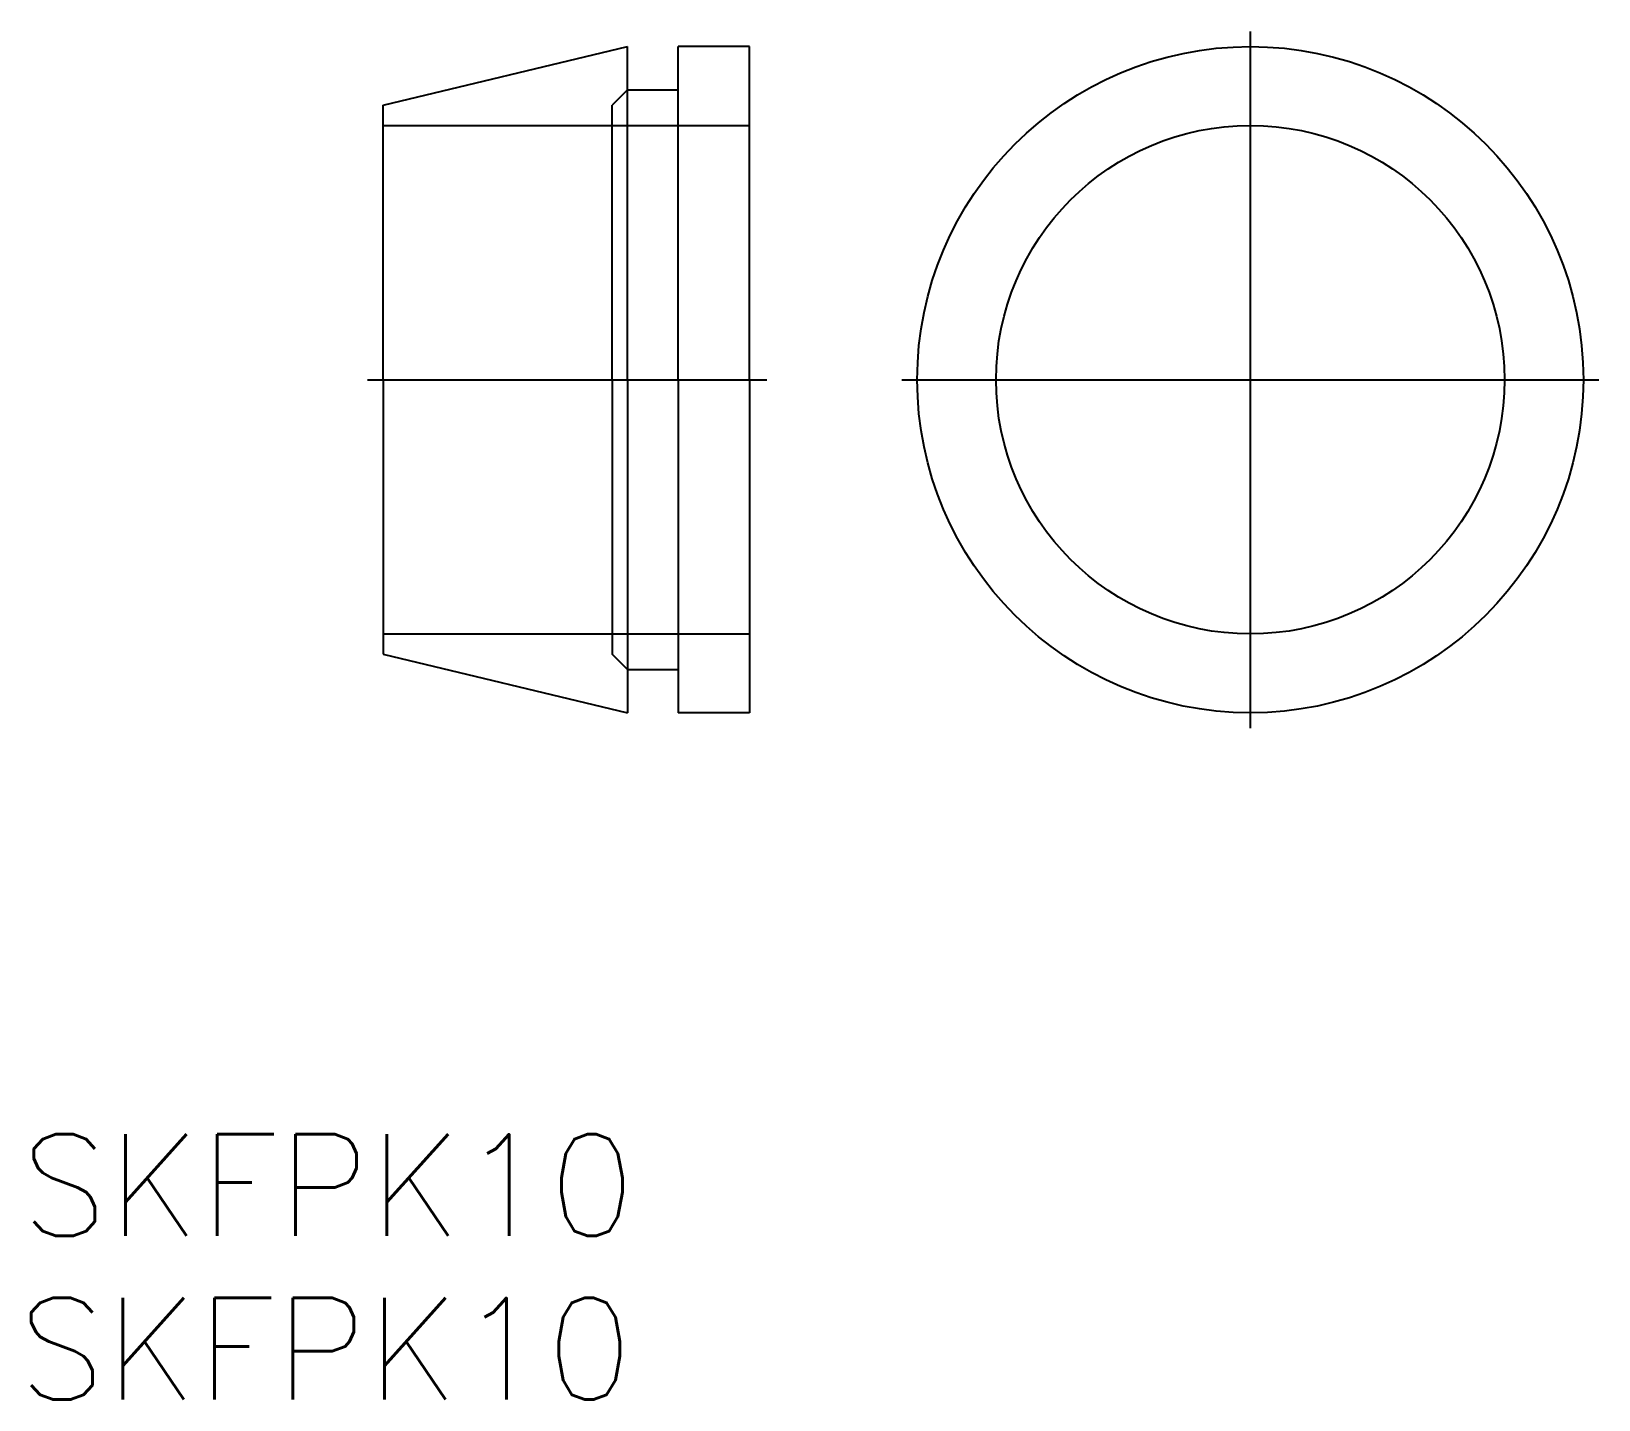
# Model space of a CAD drawing. Extents: x -3.1 to 27.7, y -15.2 to 11.8.
import ezdxf

# ---------------------------------------------------------------- set-up
doc = ezdxf.new("R2010")
doc.units = 0
doc.linetypes.add('CENTER', pattern=[50.8, 31.75, -6.35, 6.35, -6.35])
doc.linetypes.add('DASHED', pattern=[19.05, 12.7, -6.35])
doc.layers.get('0').update_dxf_attribs({"linetype": 'CONTINUOUS'})
doc.layers.add('CENTER', color=1, linetype='CENTER')
doc.styles.get("Standard").update_dxf_attribs({"font": 'txt.shx', "bigfont": '@extfont2.shx'})

msp = doc.modelspace()

# ---------------------------------------------------------------- linework, layer by layer
at = {"color": 7, "linetype": 'CONTINUOUS'}
for p, q in [((3.779, 10.3), (8.579, 11.45)), ((8.579, 4.9), (8.579, 11.45)), ((9.579, 4.9), (9.579, 11.45)), ((10.979, 11.45), (9.579, 11.45)), ((10.979, 4.9), (10.979, 11.45)), ((8.579, 10.6), (9.579, 10.6)), ((3.779, 4.9), (3.779, 10.3)), ((3.779, 4.9), (3.779, -0.5)), ((8.579, 4.9), (8.579, -1.65)), ((9.579, 4.9), (9.579, -1.65)), ((10.979, 4.9), (10.979, -1.65)), ((3.779, -0.5), (8.579, -1.65)), ((8.579, -0.8), (9.579, -0.8)), ((10.979, -1.65), (9.579, -1.65))]:
    msp.add_line(p, q, dxfattribs=at)
at = {"color": 3, "linetype": 'DASHED'}
for p, q in [((8.579, 10.6), (8.279, 10.3)), ((8.279, 4.9), (8.279, 10.3)), ((3.779, 9.9), (8.579, 9.9)), ((8.279, 9.9), (10.979, 9.9)), ((8.279, 4.9), (8.279, -0.5)), ((3.779, -0.1), (8.579, -0.1)), ((8.279, -0.1), (10.979, -0.1)), ((8.579, -0.8), (8.279, -0.5))]:
    msp.add_line(p, q, dxfattribs=at)
at = {"color": 7, "linetype": 'CONTINUOUS'}
for radius in [6.55, 5]:
    msp.add_circle((20.83, 4.9), radius, dxfattribs=at)
at = {"layer": 'CENTER', "color": 1, "linetype": 'CENTER'}
for p, q in [((20.83, 11.75), (20.83, -1.95)), ((3.471, 4.9), (11.322, 4.9)), ((13.98, 4.9), (27.681, 4.9))]:
    msp.add_line(p, q, dxfattribs=at)

# ---------------------------------------------------------------- texts
at = {"color": 7, "linetype": 'CONTINUOUS'}
for p in [(-3.348, -11.937), (-3.4, -15.157)]:
    msp.add_text('SKFPK10', height=2, dxfattribs=at).set_placement(p)

doc.saveas('drawing.dxf')
